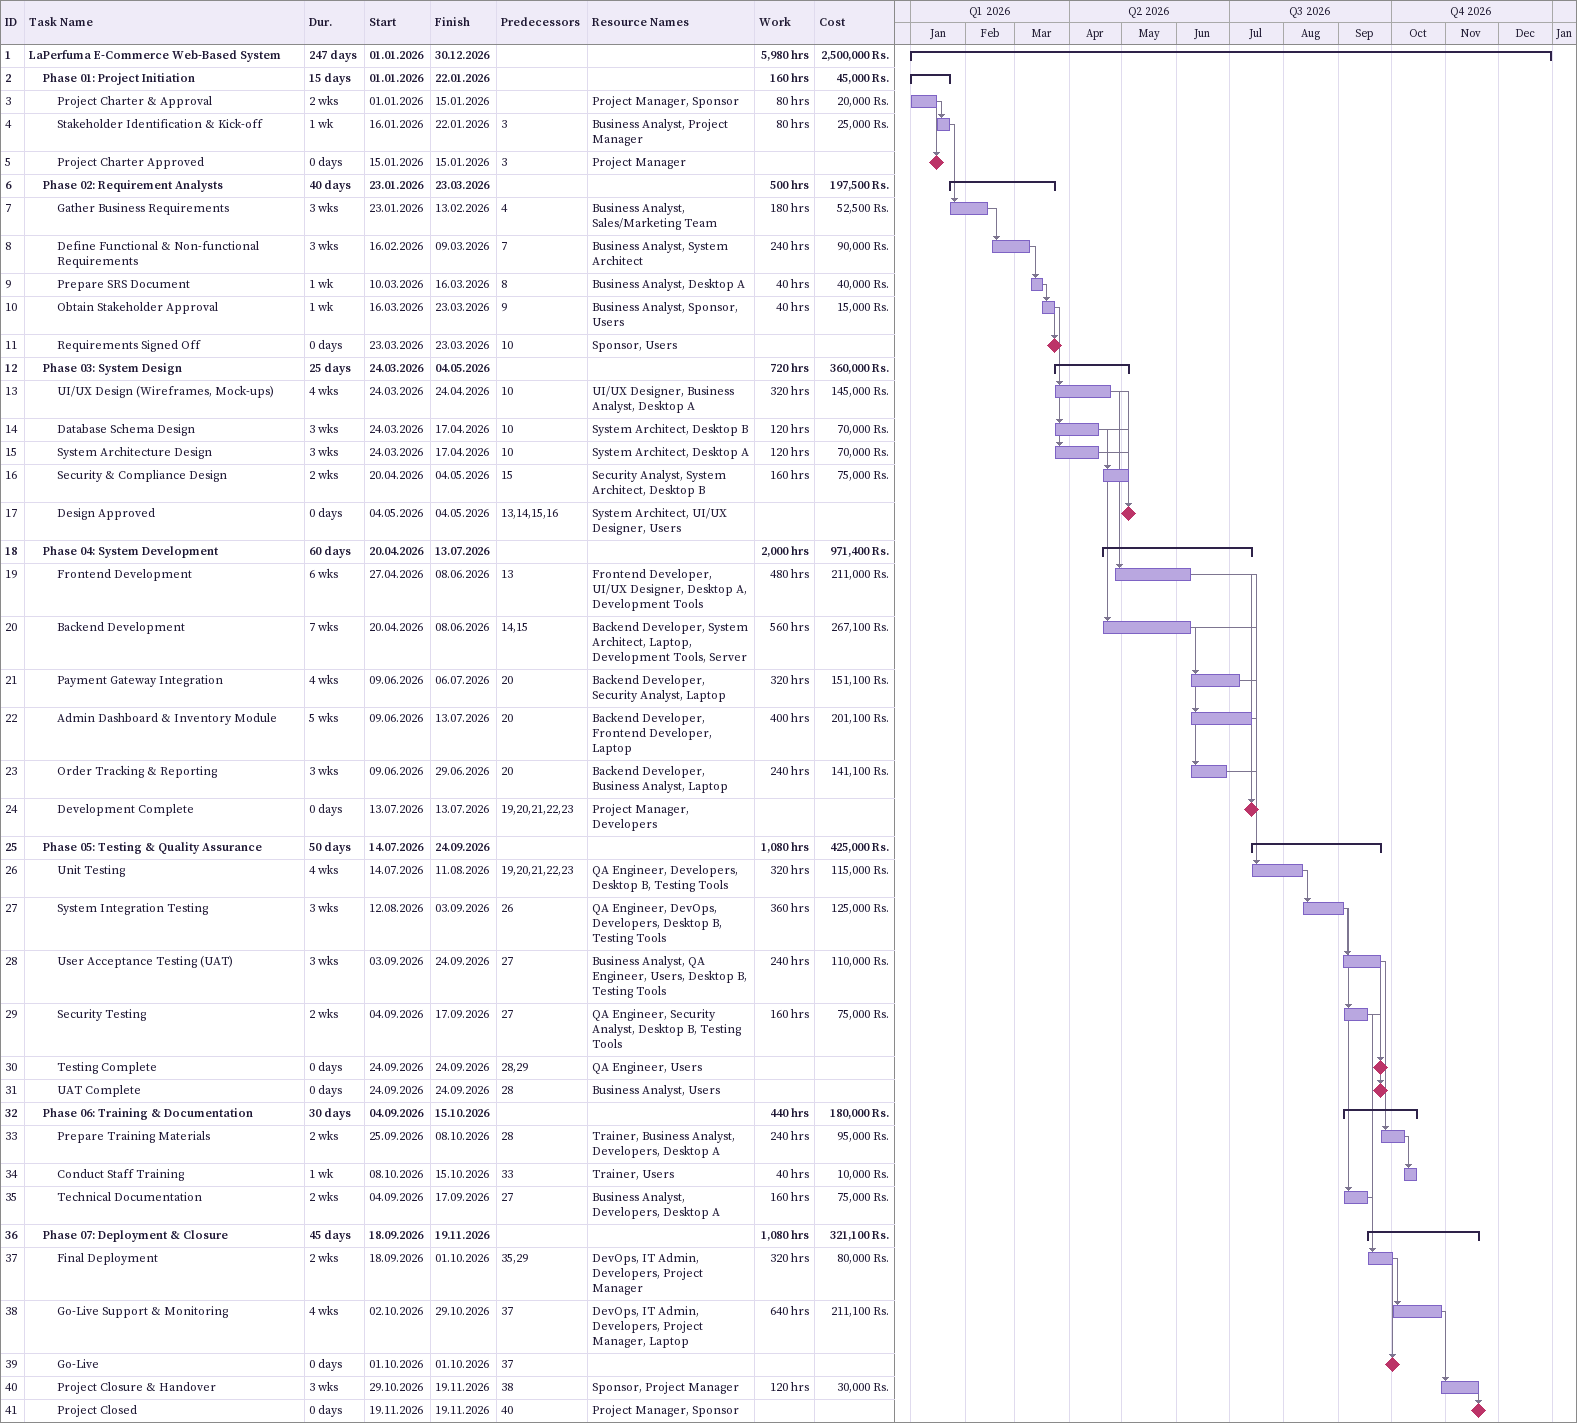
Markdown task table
| ID | Level | Task | Duration | Start | Finish | Predecessors | Resources | Work (h) | Cost (Rs.) |
|---|---|---|---|---|---|---|---|---|---|
| 1 | 1 | **LaPerfuma E-Commerce Web-Based System** | 247d | 2026-01-01 | 2026-12-30 |  |  | 5980 | 2500000 |
| 2 | 2 | **Phase 01: Project Initiation** | 15d | 2026-01-01 | 2026-01-22 |  |  | 160 | 45000 |
| 3 | 3 | Project Charter & Approval | 2w | 2026-01-01 | 2026-01-15 |  | Project Manager, Sponsor | 80 | 20000 |
| 4 | 3 | Stakeholder Identification & Kick-off | 1w | 2026-01-16 | 2026-01-22 | 3 | Business Analyst, Project Manager | 80 | 25000 |
| 5 | 3 | Project Charter Approved | 0d | 2026-01-15 | 2026-01-15 | 3 | Project Manager |  |  |
| 6 | 2 | **Phase 02: Requirement Analysts** | 40d | 2026-01-23 | 2026-03-23 |  |  | 500 | 197500 |
| 7 | 3 | Gather Business Requirements | 3w | 2026-01-23 | 2026-02-13 | 4 | Business Analyst, Sales/Marketing Team | 180 | 52500 |
| 8 | 3 | Define Functional & Non-functional Requirements | 3w | 2026-02-16 | 2026-03-09 | 7 | Business Analyst, System Architect | 240 | 90000 |
| 9 | 3 | Prepare SRS Document | 1w | 2026-03-10 | 2026-03-16 | 8 | Business Analyst, Desktop A | 40 | 40000 |
| 10 | 3 | Obtain Stakeholder Approval | 1w | 2026-03-16 | 2026-03-23 | 9 | Business Analyst, Sponsor, Users | 40 | 15000 |
| 11 | 3 | Requirements Signed Off | 0d | 2026-03-23 | 2026-03-23 | 10 | Sponsor, Users |  |  |
| 12 | 2 | **Phase 03: System Design** | 25d | 2026-03-24 | 2026-05-04 |  |  | 720 | 360000 |
| 13 | 3 | UI/UX Design (Wireframes, Mock-ups) | 4w | 2026-03-24 | 2026-04-24 | 10 | UI/UX Designer, Business Analyst, Desktop A | 320 | 145000 |
| 14 | 3 | Database Schema Design | 3w | 2026-03-24 | 2026-04-17 | 10 | System Architect, Desktop B | 120 | 70000 |
| 15 | 3 | System Architecture Design | 3w | 2026-03-24 | 2026-04-17 | 10 | System Architect, Desktop A | 120 | 70000 |
| 16 | 3 | Security & Compliance Design | 2w | 2026-04-20 | 2026-05-04 | 15 | Security Analyst, System Architect, Desktop B | 160 | 75000 |
| 17 | 3 | Design Approved | 0d | 2026-05-04 | 2026-05-04 | 13, 14, 15, 16 | System Architect, UI/UX Designer, Users |  |  |
| 18 | 2 | **Phase 04: System Development** | 60d | 2026-04-20 | 2026-07-13 |  |  | 2000 | 971400 |
| 19 | 3 | Frontend Development | 6w | 2026-04-27 | 2026-06-08 | 13 | Frontend Developer, UI/UX Designer, Desktop A, Development Tools | 480 | 211000 |
| 20 | 3 | Backend Development | 7w | 2026-04-20 | 2026-06-08 | 14, 15 | Backend Developer, System Architect, Laptop, Development Tools, Server | 560 | 267100 |
| 21 | 3 | Payment Gateway Integration | 4w | 2026-06-09 | 2026-07-06 | 20 | Backend Developer, Security Analyst, Laptop | 320 | 151100 |
| 22 | 3 | Admin Dashboard & Inventory Module | 5w | 2026-06-09 | 2026-07-13 | 20 | Backend Developer, Frontend Developer, Laptop | 400 | 201100 |
| 23 | 3 | Order Tracking & Reporting | 3w | 2026-06-09 | 2026-06-29 | 20 | Backend Developer, Business Analyst, Laptop | 240 | 141100 |
| 24 | 3 | Development Complete | 0d | 2026-07-13 | 2026-07-13 | 19, 20, 21, 22, 23 | Project Manager, Developers |  |  |
| 25 | 2 | **Phase 05: Testing & Quality Assurance** | 50d | 2026-07-14 | 2026-09-24 |  |  | 1080 | 425000 |
| 26 | 3 | Unit Testing | 4w | 2026-07-14 | 2026-08-11 | 19, 20, 21, 22, 23 | QA Engineer, Developers, Desktop B, Testing Tools | 320 | 115000 |
| 27 | 3 | System Integration Testing | 3w | 2026-08-12 | 2026-09-03 | 26 | QA Engineer, DevOps, Developers, Desktop B, Testing Tools | 360 | 125000 |
| 28 | 3 | User Acceptance Testing (UAT) | 3w | 2026-09-03 | 2026-09-24 | 27 | Business Analyst, QA Engineer, Users, Desktop B, Testing Tools | 240 | 110000 |
| 29 | 3 | Security Testing | 2w | 2026-09-04 | 2026-09-17 | 27 | QA Engineer, Security Analyst, Desktop B, Testing Tools | 160 | 75000 |
| 30 | 3 | Testing Complete | 0d | 2026-09-24 | 2026-09-24 | 28, 29 | QA Engineer, Users |  |  |
| 31 | 3 | UAT Complete | 0d | 2026-09-24 | 2026-09-24 | 28 | Business Analyst, Users |  |  |
| 32 | 2 | **Phase 06: Training & Documentation** | 30d | 2026-09-04 | 2026-10-15 |  |  | 440 | 180000 |
| 33 | 3 | Prepare Training Materials | 2w | 2026-09-25 | 2026-10-08 | 28 | Trainer, Business Analyst, Developers, Desktop A | 240 | 95000 |
| 34 | 3 | Conduct Staff Training | 1w | 2026-10-08 | 2026-10-15 | 33 | Trainer, Users | 40 | 10000 |
| 35 | 3 | Technical Documentation | 2w | 2026-09-04 | 2026-09-17 | 27 | Business Analyst, Developers, Desktop A | 160 | 75000 |
| 36 | 2 | **Phase 07: Deployment & Closure** | 45d | 2026-09-18 | 2026-11-19 |  |  | 1080 | 321100 |
| 37 | 3 | Final Deployment | 2w | 2026-09-18 | 2026-10-01 | 35, 29 | DevOps, IT Admin, Developers, Project Manager | 320 | 80000 |
| 38 | 3 | Go-Live Support & Monitoring | 4w | 2026-10-02 | 2026-10-29 | 37 | DevOps, IT Admin, Developers, Project Manager, Laptop | 640 | 211100 |
| 39 | 3 | Go-Live | 0d | 2026-10-01 | 2026-10-01 | 37 |  |  |  |
| 40 | 3 | Project Closure & Handover | 3w | 2026-10-29 | 2026-11-19 | 38 | Sponsor, Project Manager | 120 | 30000 |
| 41 | 3 | Project Closed | 0d | 2026-11-19 | 2026-11-19 | 40 | Project Manager, Sponsor |  |  |
